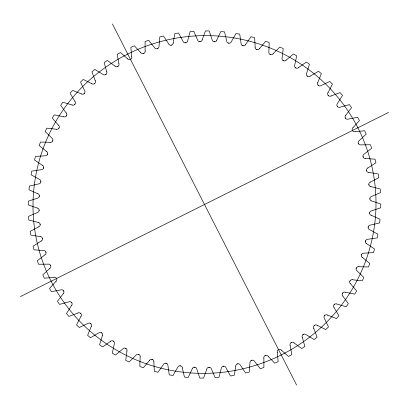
<?xml version="1.0" encoding="UTF-8"?>
<svg xmlns="http://www.w3.org/2000/svg" width="409" height="409" viewBox="0 0 409 409"><rect width="100%" height="100%" fill="white"/><g stroke="black" fill="none" stroke-linecap="round" stroke-linejoin="round"><path stroke-width="0.61" d="M153.835 361.837L154.336 371.275A176.422 173.416 -13.3 0 0 157.976 372.267L163.457 364.47A2.382 2.342 -13.3 0 1 165.921 363.177M255.165 47.163L254.664 37.725A176.422 173.416 -13.3 0 0 251.024 36.733L245.543 44.53M39.259 195.809L39.233 196.259M369.741 213.191L369.767 212.741M173.176 42.96L174.812 33.635A176.422 173.416 -13.3 0 1 178.549 33.022L183.053 41.329A2.382 2.342 -13.3 0 0 185.343 42.863M235.824 366.04L234.188 375.365A176.422 173.416 -13.3 0 1 230.451 375.978L225.947 367.671A2.382 2.342 -13.3 0 0 223.657 366.137M140.139 356.996L139.801 366.444A176.422 173.416 -13.3 0 0 143.334 367.747L149.479 360.441M40.772 181.652L40.711 182.056M368.228 227.348L368.299 226.903M126.928 350.994L125.757 360.385A176.422 173.416 -13.3 0 0 129.162 361.985L135.926 355.232A2.382 2.342 -13.3 0 1 138.574 354.383M43.518 167.716L43.42 168.109M365.472 241.33L365.58 240.891M202.179 39.842L205.436 30.926A176.422 173.416 -13.3 0 1 209.219 30.956L212.184 39.924A2.382 2.342 -13.3 0 0 214.168 41.825M206.821 369.158L203.564 378.074A176.422 173.416 -13.3 0 1 199.781 378.044L196.816 369.076A2.382 2.342 -13.3 0 0 194.878 367.175M47.505 153.968L47.362 154.398M361.495 255.032L361.638 254.602M216.765 40.159L220.794 31.549A176.422 173.416 -13.3 0 1 224.556 31.907L226.714 41.099A2.382 2.342 -13.3 0 0 228.519 43.165M192.235 368.841L188.206 377.451A176.422 173.416 -13.3 0 1 184.444 377.093L182.286 367.901M102.378 335.702L99.566 344.761A176.422 173.416 -13.3 0 0 102.633 346.924L110.476 341.418M52.679 140.655L52.5 141.069M356.321 268.345L356.5 267.931M91.222 326.525L87.623 335.314A176.422 173.416 -13.3 0 0 90.481 337.732L98.779 332.921A2.382 2.342 -13.3 0 1 101.555 332.773M317.778 82.475L321.377 73.686A176.422 173.416 -13.3 0 0 318.519 71.268L310.221 76.079M59.014 127.823L58.814 128.186M349.986 281.177L350.206 280.779M80.926 316.423L76.57 324.874A176.422 173.416 -13.3 0 0 79.203 327.532L87.889 323.442A2.382 2.342 -13.3 0 1 90.665 323.534M328.074 92.577L332.43 84.126A176.422 173.416 -13.3 0 0 329.797 81.468L321.111 85.558A2.382 2.342 -13.3 0 1 318.366 85.491M66.447 115.578L66.222 115.921M342.553 293.422L342.803 293.043M259.521 48.559L265.666 41.253A176.422 173.416 -13.3 0 1 269.199 42.556L268.861 52.004A2.382 2.342 -13.3 0 0 270.058 54.463M71.575 305.467L66.488 313.514A176.422 173.416 -13.3 0 0 68.876 316.392L77.879 313.064M74.939 104.009L74.653 104.361M334.061 304.991L334.347 304.639M273.074 53.768L279.838 47.015A176.422 173.416 -13.3 0 1 283.243 48.615L282.072 58.006A2.382 2.342 -13.3 0 0 283.048 60.563M63.237 293.739L57.454 301.331A176.422 173.416 -13.3 0 0 59.576 304.398L68.84 301.852A2.382 2.342 -13.3 0 1 71.555 302.42M345.763 115.261L351.546 107.669A176.422 173.416 -13.3 0 0 349.424 104.602L340.16 107.148A2.382 2.342 -13.3 0 1 337.471 106.616M84.412 93.201L84.096 93.533M324.588 315.799L324.904 315.467M286.111 60.123L293.442 53.973A176.422 173.416 -13.3 0 1 296.689 55.864L294.69 65.123A2.382 2.342 -13.3 0 0 295.4 67.73M55.967 281.336L49.545 288.406A176.422 173.416 -13.3 0 0 51.386 291.648L60.829 289.904A2.382 2.342 -13.3 0 1 63.482 290.702M353.033 127.664L359.455 120.594A176.422 173.416 -13.3 0 0 357.614 117.352L348.171 119.096A2.382 2.342 -13.3 0 1 345.539 118.334M94.765 83.278L94.459 83.548M314.199 325.753L314.541 325.452M298.524 67.582L306.367 62.076A176.422 173.416 -13.3 0 1 309.434 64.239L306.622 73.298A2.382 2.342 -13.3 0 0 307.128 75.987M49.832 268.345L42.812 274.843A176.422 173.416 -13.3 0 0 44.356 278.232L53.911 277.307M106.023 74.208L105.655 74.479M302.977 334.792L303.345 334.521M44.872 254.873L37.311 260.743A176.422 173.416 -13.3 0 0 38.548 264.255L48.144 264.153A2.382 2.342 -13.3 0 1 50.614 265.395M117.996 66.166L117.608 66.406M291.004 342.834L291.392 342.594M41.13 241.013L33.078 246.218A176.422 173.416 -13.3 0 0 33.998 249.827L43.564 250.548A2.382 2.342 -13.3 0 1 45.91 251.995M367.87 167.987L375.922 162.782A176.422 173.416 -13.3 0 0 375.002 159.173L365.436 158.452M130.629 59.177L130.261 59.361M278.371 349.823L278.78 349.618M20.45 296.576L388.55 112.424M331.121 95.936L340.124 92.608A176.422 173.416 -13.3 0 1 342.512 95.486L337.425 103.533A2.382 2.342 -13.3 0 0 337.205 106.268M38.63 226.877L30.154 231.376A176.422 173.416 -13.3 0 0 30.752 235.052L40.21 236.591M370.37 182.123L378.846 177.624A176.422 173.416 -13.3 0 0 378.248 173.948L368.79 172.409M143.82 53.293L143.395 53.461M265.18 355.707L265.605 355.539M157.434 48.569L157.041 48.686M251.525 360.441L251.959 360.314M171.448 45.021L171.044 45.102M237.511 363.99L237.956 363.898M355.089 131.693L364.644 130.768A176.422 173.416 -13.3 0 1 366.188 134.157L359.168 140.655A2.382 2.342 -13.3 0 0 358.243 143.242M185.752 42.674L185.343 42.725M223.248 366.326L223.703 366.27M200.159 41.575L199.704 41.59M208.841 367.425L209.296 367.41M214.602 41.713L214.142 41.687M194.398 367.287L194.858 367.313M50.128 142.296L40.537 142.035A176.422 173.416 -13.3 0 0 39.187 145.527L46.56 151.524M358.872 266.704L368.463 266.965A176.422 173.416 -13.3 0 0 369.813 263.473L362.44 257.476M228.963 43.088L228.554 43.032M180.037 365.912L180.487 365.973M370.897 186.611L380.176 188.958A176.422 173.416 -13.3 0 1 380.442 192.67L371.607 196.427A2.382 2.342 -13.3 0 0 369.843 198.554M38.103 222.389L28.824 220.042A176.422 173.416 -13.3 0 1 28.558 216.33L37.393 212.573A2.382 2.342 -13.3 0 0 39.157 210.446M56.324 129.239L46.8 128.16A176.422 173.416 -13.3 0 0 45.148 131.524L51.953 138.13A2.382 2.342 -13.3 0 1 52.812 140.696M352.676 279.761L362.2 280.84A176.422 173.416 -13.3 0 0 363.852 277.476L357.047 270.87A2.382 2.342 -13.3 0 1 356.188 268.304M243.14 45.696L242.695 45.593M165.86 363.304L166.305 363.407M371.735 200.947L380.764 204.081A176.422 173.416 -13.3 0 1 380.702 207.808L371.576 210.799A2.382 2.342 -13.3 0 0 369.629 212.767M37.265 208.053L28.236 204.919A176.422 173.416 -13.3 0 1 28.298 201.192L37.423 198.201A2.382 2.342 -13.3 0 0 39.371 196.233M63.651 116.759L54.264 114.863A176.422 173.416 -13.3 0 0 52.316 118.073L58.513 125.246M345.349 292.241L354.736 294.137A176.422 173.416 -13.3 0 0 356.684 290.927L350.487 283.754M257.026 49.509L256.591 49.371M151.974 359.491L152.409 359.629M371.3 215.313L380.012 219.214A176.422 173.416 -13.3 0 1 379.624 222.92L370.268 225.119A2.382 2.342 -13.3 0 0 368.156 226.913M37.7 193.687L28.988 189.786A176.422 173.416 -13.3 0 1 29.376 186.08L38.732 183.881A2.382 2.342 -13.3 0 0 40.844 182.087M72.045 104.944L62.868 102.25A176.422 173.416 -13.3 0 0 60.65 105.282L66.181 112.966M336.955 304.056L346.132 306.75A176.422 173.416 -13.3 0 0 348.35 303.718L342.819 296.034M270.507 54.504L270.088 54.325M138.493 354.496L138.912 354.675M81.452 93.891L72.557 90.415A176.422 173.416 -13.3 0 0 70.077 93.247L74.898 101.381M327.548 315.109L336.443 318.585A176.422 173.416 -13.3 0 0 338.923 315.753L334.102 307.619M283.488 60.639L283.125 60.45M125.512 348.361L125.916 348.575M366.638 243.687L374.516 249.02A176.422 173.416 -13.3 0 1 373.478 252.614L363.892 253.176A2.382 2.342 -13.3 0 0 361.5 254.587M42.362 165.313L34.484 159.98A176.422 173.416 -13.3 0 1 35.522 156.386L45.108 155.824A2.382 2.342 -13.3 0 0 47.5 154.413M91.795 83.676L83.242 79.448A176.422 173.416 -13.3 0 0 80.522 82.061L84.607 90.583A2.382 2.342 -13.3 0 1 84.52 93.288M317.205 325.324L325.758 329.552A176.422 173.416 -13.3 0 0 328.478 326.939L324.393 318.417A2.382 2.342 -13.3 0 1 324.48 315.712M295.871 67.868L295.487 67.623M113.129 341.132L113.513 341.377M307.553 76.14L307.195 75.859M101.447 332.86L101.805 333.141M114.965 66.074L107.301 60.445A176.422 173.416 -13.3 0 0 104.167 62.557L106.677 71.657M294.035 342.926L301.699 348.555A176.422 173.416 -13.3 0 0 304.833 346.443L302.323 337.343M318.417 85.353L318.12 85.077M90.547 323.616L90.88 323.923M127.613 58.824L120.486 52.551A176.422 173.416 -13.3 0 0 117.178 54.387L118.876 63.676M281.387 350.176L288.514 356.449A176.422 173.416 -13.3 0 0 291.821 354.613L290.124 345.324M328.483 95.537L328.182 95.205M80.517 313.463L80.818 313.795M140.854 52.684L134.31 45.818A176.422 173.416 -13.3 0 0 130.854 47.367L131.724 56.769M268.146 356.316L274.69 363.182A176.422 173.416 -13.3 0 0 278.146 361.633L277.276 352.231M337.573 106.524L337.302 106.161M71.427 302.476L71.698 302.839M345.651 118.252L345.411 117.869M63.349 290.748L63.589 291.131M352.63 130.594L352.446 130.231M56.35 278.365L56.554 278.769M112.414 23.967L296.586 385.033M313.775 328.35L317.082 337.195A176.422 173.416 -13.3 0 1 314.148 339.567L306.009 334.618A2.382 2.342 -13.3 0 0 303.238 334.429M95.225 80.65L91.918 71.805A176.422 173.416 -13.3 0 1 94.852 69.433L102.991 74.382A2.382 2.342 -13.3 0 0 105.762 74.571M358.524 143.579L358.361 143.165M50.476 265.421L50.639 265.835M363.228 156.995L363.1 156.56M45.772 252.005L45.9 252.44M366.725 170.763L366.633 170.323M42.275 238.237L42.367 238.677M368.984 184.791L368.933 184.393M40.016 224.209L40.072 224.653M263.877 358.013L263.907 367.461A176.422 173.416 -13.3 0 1 260.328 368.708L254.424 361.305A2.382 2.342 -13.3 0 0 251.893 360.191M145.123 50.987L145.093 41.539A176.422 173.416 -13.3 0 1 148.672 40.292L154.576 47.695A2.382 2.342 -13.3 0 0 157.107 48.809M369.992 198.973L369.976 198.523M39.008 210.027L39.024 210.477M278.728 349.49A2.382 2.342 -13.3 0 1 281.418 350.15M277.236 352.241A2.382 2.342 -13.3 0 1 278.299 349.71M265.564 355.411A2.382 2.342 -13.3 0 1 268.181 356.295M263.836 358.018A2.382 2.342 -13.3 0 1 265.114 355.59M251.469 360.319A2.382 2.342 -13.3 0 0 249.981 362.63L249.219 372.052A176.422 173.416 -13.3 0 1 245.548 372.988L240.323 365.099A2.382 2.342 -13.3 0 0 237.941 363.759M235.778 366.04A2.382 2.342 -13.3 0 1 237.471 363.862M223.217 366.193A2.382 2.342 -13.3 0 0 221.341 368.218L218.933 377.379A176.422 173.416 -13.3 0 1 215.154 377.671L211.407 369A2.382 2.342 -13.3 0 0 209.265 367.277M206.775 369.148A2.382 2.342 -13.3 0 1 208.82 367.292M192.235 368.831A2.382 2.342 -13.3 0 1 194.439 367.154M180.522 365.84A2.382 2.342 -13.3 0 1 182.327 367.896M180.083 365.779A2.382 2.342 -13.3 0 0 177.746 367.267L172.971 375.508A176.422 173.416 -13.3 0 1 169.254 374.833L167.92 365.482A2.382 2.342 -13.3 0 0 166.351 363.279M152.465 359.506A2.382 2.342 -13.3 0 1 153.881 361.842M149.443 360.421A2.382 2.342 -13.3 0 1 152.005 359.358M138.978 354.552A2.382 2.342 -13.3 0 1 140.18 357.006M125.992 348.458A2.382 2.342 -13.3 0 1 126.969 351.009M125.604 348.253A2.382 2.342 -13.3 0 0 122.894 348.867L115.558 355.027A176.422 173.416 -13.3 0 1 112.311 353.136L114.31 343.877A2.382 2.342 -13.3 0 0 113.6 341.27M110.445 341.387A2.382 2.342 -13.3 0 1 113.196 341.009M101.902 333.038A2.382 2.342 -13.3 0 1 102.419 335.717M90.987 323.831A2.382 2.342 -13.3 0 1 91.258 326.546M80.931 313.713A2.382 2.342 -13.3 0 1 80.962 316.443M77.858 313.023A2.382 2.342 -13.3 0 1 80.609 313.36M71.815 302.767A2.382 2.342 -13.3 0 1 71.611 305.492M63.712 291.07A2.382 2.342 -13.3 0 1 63.267 293.769M56.682 278.718A2.382 2.342 -13.3 0 1 55.997 281.366M53.901 277.266A2.382 2.342 -13.3 0 1 56.468 278.294M50.777 265.799A2.382 2.342 -13.3 0 1 49.857 268.381M46.038 252.409A2.382 2.342 -13.3 0 1 44.898 254.909M42.505 238.662A2.382 2.342 -13.3 0 1 41.151 241.054M40.21 236.55A2.382 2.342 -13.3 0 1 42.408 238.196M40.21 224.648A2.382 2.342 -13.3 0 1 38.645 226.918M38.109 222.348A2.382 2.342 -13.3 0 1 40.154 224.178M37.275 208.012A2.382 2.342 -13.3 0 1 39.146 210.011M37.71 193.646A2.382 2.342 -13.3 0 1 39.397 195.804M40.91 181.657A2.382 2.342 -13.3 0 0 39.417 179.367L31.079 174.771A176.422 173.416 -13.3 0 1 31.795 171.105L41.299 169.72A2.382 2.342 -13.3 0 0 43.559 168.114M42.383 165.277A2.382 2.342 -13.3 0 1 43.661 167.69M46.58 151.483A2.382 2.342 -13.3 0 1 47.638 153.999M52.638 141.095A2.382 2.342 -13.3 0 1 50.138 142.296M58.538 125.215A2.382 2.342 -13.3 0 1 59.141 127.879M58.927 128.262A2.382 2.342 -13.3 0 1 56.335 129.244M66.304 116.038A2.382 2.342 -13.3 0 1 63.635 116.8M66.212 112.935A2.382 2.342 -13.3 0 1 66.57 115.64M74.755 104.459A2.382 2.342 -13.3 0 1 72.03 104.985M74.934 101.355A2.382 2.342 -13.3 0 1 75.057 104.08M84.188 93.635A2.382 2.342 -13.3 0 1 81.432 93.927M94.54 83.656A2.382 2.342 -13.3 0 1 91.769 83.712M95.266 80.629A2.382 2.342 -13.3 0 1 94.903 83.339M106.718 71.641A2.382 2.342 -13.3 0 1 106.115 74.31M117.669 66.529A2.382 2.342 -13.3 0 1 114.934 66.105M118.917 63.666A2.382 2.342 -13.3 0 1 118.083 66.273M130.272 59.51A2.382 2.342 -13.3 0 1 127.582 58.85M131.764 56.759A2.382 2.342 -13.3 0 1 130.701 59.29M143.436 53.589A2.382 2.342 -13.3 0 1 140.819 52.705M145.164 50.982A2.382 2.342 -13.3 0 1 143.886 53.41M157.531 48.681A2.382 2.342 -13.3 0 0 159.019 46.37L159.781 36.948A176.422 173.416 -13.3 0 1 163.452 36.012L168.677 43.901A2.382 2.342 -13.3 0 0 171.059 45.241M173.222 42.96A2.382 2.342 -13.3 0 1 171.529 45.138M185.783 42.807A2.382 2.342 -13.3 0 0 187.659 40.782L190.067 31.621A176.422 173.416 -13.3 0 1 193.846 31.329L197.593 40A2.382 2.342 -13.3 0 0 199.735 41.723M202.225 39.852A2.382 2.342 -13.3 0 1 200.18 41.708M216.806 40.169A2.382 2.342 -13.3 0 1 214.607 41.851M228.958 43.226A2.382 2.342 -13.3 0 0 231.295 41.744L236.029 33.492A176.422 173.416 -13.3 0 1 239.746 34.167L241.08 43.518A2.382 2.342 -13.3 0 0 242.695 45.731M245.584 44.55A2.382 2.342 -13.3 0 1 243.12 45.828M256.535 49.494A2.382 2.342 -13.3 0 1 255.119 47.158M259.557 48.579A2.382 2.342 -13.3 0 1 256.995 49.642M273.11 53.794A2.382 2.342 -13.3 0 1 270.467 54.632M286.142 60.154A2.382 2.342 -13.3 0 1 283.432 60.762M298.555 67.613A2.382 2.342 -13.3 0 1 295.804 67.991M310.247 76.115A2.382 2.342 -13.3 0 1 307.476 76.253M318.044 85.2A2.382 2.342 -13.3 0 1 317.773 82.48M328.069 95.287A2.382 2.342 -13.3 0 1 328.038 92.557M331.142 95.977A2.382 2.342 -13.3 0 1 328.391 95.64M345.308 117.966A2.382 2.342 -13.3 0 1 345.758 115.266M352.318 130.282A2.382 2.342 -13.3 0 1 353.003 127.634M355.099 131.734A2.382 2.342 -13.3 0 1 352.532 130.706M358.402 143.646A2.382 2.342 -13.3 0 0 360.861 144.888L370.452 144.745A176.422 173.416 -13.3 0 1 371.689 148.257L364.128 154.127A2.382 2.342 -13.3 0 0 362.972 156.627M365.441 158.493A2.382 2.342 -13.3 0 1 363.1 157.046M366.495 170.338A2.382 2.342 -13.3 0 1 367.849 167.946M368.79 172.45A2.382 2.342 -13.3 0 1 366.592 170.804M368.79 184.352A2.382 2.342 -13.3 0 1 370.355 182.082M370.891 186.652A2.382 2.342 -13.3 0 1 368.846 184.822M371.725 200.988A2.382 2.342 -13.3 0 1 369.854 198.989M371.29 215.354A2.382 2.342 -13.3 0 1 369.603 213.196M368.09 227.343A2.382 2.342 -13.3 0 0 369.583 229.633L377.921 234.229A176.422 173.416 -13.3 0 1 377.205 237.895L367.701 239.28A2.382 2.342 -13.3 0 0 365.441 240.886M366.617 243.723A2.382 2.342 -13.3 0 1 365.339 241.31M362.42 257.517A2.382 2.342 -13.3 0 1 361.362 255.001M356.362 267.905A2.382 2.342 -13.3 0 1 358.862 266.704M350.462 283.785A2.382 2.342 -13.3 0 1 349.859 281.121M350.073 280.738A2.382 2.342 -13.3 0 1 352.665 279.756M342.696 292.962A2.382 2.342 -13.3 0 1 345.365 292.2M342.788 296.065A2.382 2.342 -13.3 0 1 342.43 293.36M334.245 304.541A2.382 2.342 -13.3 0 1 336.97 304.015M334.066 307.645A2.382 2.342 -13.3 0 1 333.943 304.92M324.812 315.365A2.382 2.342 -13.3 0 1 327.568 315.073M314.46 325.344A2.382 2.342 -13.3 0 1 317.231 325.288M313.734 328.371A2.382 2.342 -13.3 0 1 314.097 325.661M302.282 337.359A2.382 2.342 -13.3 0 1 302.885 334.69M291.331 342.471A2.382 2.342 -13.3 0 1 294.066 342.895M290.083 345.334A2.382 2.342 -13.3 0 1 290.917 342.727M146.453 363.852A171.657 168.728 -13.3 0 0 373.284 173.263A171.657 168.728 -13.3 0 0 93.763 76.386A171.657 168.728 -13.3 0 0 146.453 363.852"/></g></svg>
